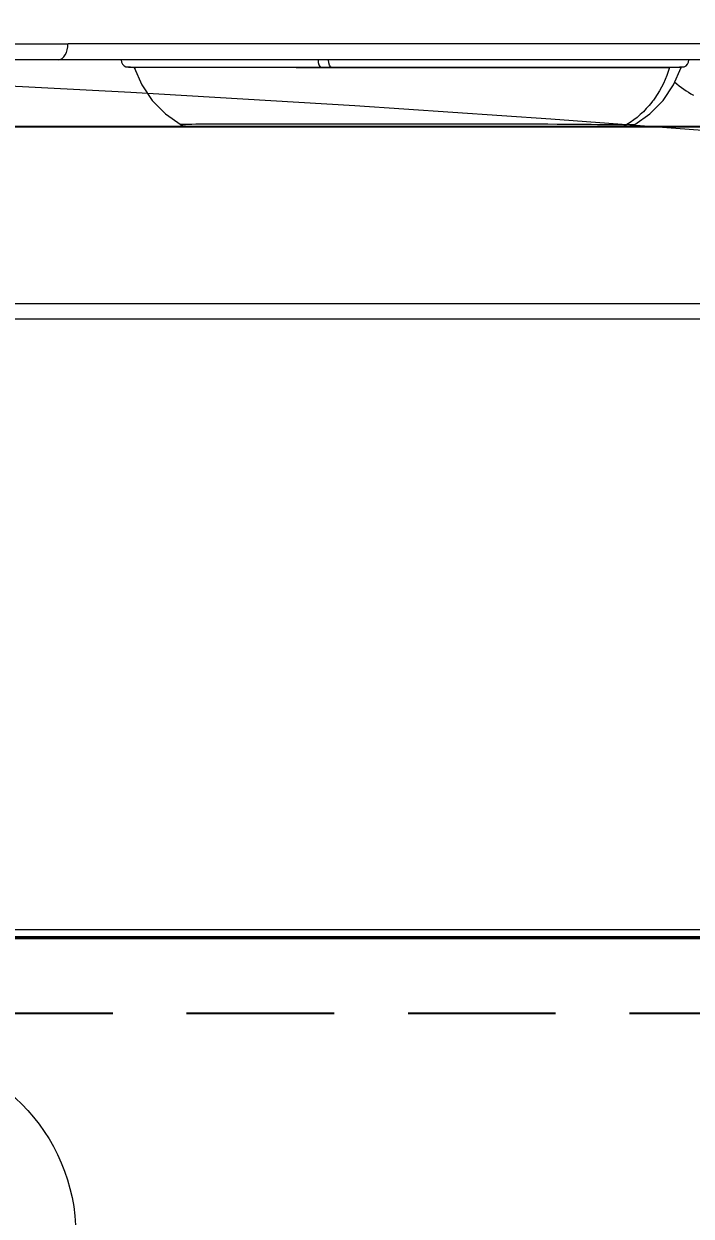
# Model space of a CAD drawing. Extents: x 2734 to 5638, y -143 to 2294.
# Drawn here: x 4501.4 to 4546.6, y 245.8 to 326.6 of the extents above; entities that cross this region are included whole.
import ezdxf

# ---------------------------------------------------------------- set-up
doc = ezdxf.new("R2010")
doc.units = 0
doc.header["$LTSCALE"] = 20
doc.header["$MEASUREMENT"] = 0
doc.linetypes.add('HIDDEN', pattern=[0.375, 0.25, -0.125])
doc.layers.get('0').update_dxf_attribs({"linetype": 'CONTINUOUS'})
doc.layers.get('DEFPOINTS').update_dxf_attribs({"linetype": 'CONTINUOUS'})
doc.layers.add('3', color=3, linetype='CONTINUOUS')
doc.styles.get("Standard").update_dxf_attribs({"font": 'NanumGothic.ttf'})
doc.dimstyles.get("Standard").update_dxf_attribs({"dimtxt": 2.5, "dimasz": 2, "dimexe": 2, "dimexo": 1, "dimgap": 1.5, "dimtad": 1, "dimdec": 0, "dimlfac": 10, "dimrnd": 0.5, "dimzin": 0, "dimdsep": 46, "dimtxsty": 'Standard', "dimcen": 0, "dimclrt": 2, "dimadec": 0, "dimazin": 0, "dimtfac": 1, "dimtdec": 0, "dimtmove": 0, "dimatfit": 3, "dimfxl": 0, "dimtolj": 1, "dimtzin": 0, "dimarcsym": 0})

# ---------------------------------------------------------------- blocks, each defined once
blk = doc.blocks.new('*D30')
at = {"layer": '3', "color": 3, "lineweight": -2}
for p, q in [((4093.19, 294.477), (4093.19, 314.477)), ((4093.19, 314.477), (4140.69, 314.477)), ((4424.955, 274.477), (4083.19, 274.477)), ((4093.19, 244.477), (4093.19, 274.477)), ((4535.955, 244.477), (4083.19, 244.477)), ((4093.19, 224.477), (4093.19, 204.477))]:
    blk.add_line(p, q, dxfattribs=at)
at = {"layer": '3', "color": 3}
for points in [[(4089.857, 294.477), (4096.523, 294.477), (4093.19, 274.477)], [(4089.857, 224.477), (4096.523, 224.477), (4093.19, 244.477)]]:
    blk.add_solid(points, dxfattribs=at)
at = {"layer": 'DEFPOINTS', "color": 0}
for p in [(4429.955, 274.477), (4093.19, 244.477), (4540.955, 244.477)]:
    blk.add_point(p, dxfattribs=at)
at = {"layer": '3', "color": 2, "insert": (4121.94, 336.977), "char_height": 25, "attachment_point": 5}
blk.add_mtext('\\A1;30', dxfattribs=at)

msp = doc.modelspace()

# ---------------------------------------------------------------- linework, layer by layer
at = {"color": 2, "linetype": 'Continuous', "lineweight": 0}
for p, q in [((4573.46788, 325.22599), (4504.44781, 325.22599)), ((4573.46788, 325.22599), (4504.44781, 325.22599)), ((4503.73038, 324.12146), (4301.14906, 324.12146)), ((4503.73038, 324.12146), (4301.14906, 324.12146)), ((4572.51144, 324.12146), (4503.76173, 324.12146)), ((4572.51144, 324.12146), (4503.76173, 324.12146)), ((4522.06832, 324.12146), (4521.36513, 324.12146)), ((4522.06832, 324.12146), (4521.36513, 324.12146)), ((4521.75654, 323.62146), (4521.60835, 323.62146)), ((4521.75654, 323.62146), (4521.60835, 323.62146)), ((4521.95108, 323.62146), (4521.75654, 323.62146)), ((4521.95108, 323.62146), (4521.75654, 323.62146)), ((4522.2881, 323.62146), (4521.95108, 323.62146)), ((4522.2881, 323.62146), (4521.95108, 323.62146))]:
    msp.add_line(p, q, dxfattribs=at)
at = {"color": 4, "linetype": 'Continuous', "lineweight": 0}
for p, q in [((4470.02891, 265.21156), (4593.79005, 265.21156)), ((4594.32164, 264.71191), (4470.02891, 264.71191)), ((4470.05312, 264.62146), (4594.31174, 264.62146))]:
    msp.add_line(p, q, dxfattribs=at)
at = {"color": 4}
msp.add_line((4470.05312, 264.62215), (4594.31174, 264.62215), dxfattribs=at)
at = {"color": 3, "linetype": 'HIDDEN', "ltscale": 2}
msp.add_line((4182.45539, 259.54932), (4622.45539, 259.54932), dxfattribs=at)
at = {"color": 4, "linetype": 'Continuous', "lineweight": 0}
for points in [[(4387.37071, 324.8741), (4402.45539, 324.93426), (4417.64477, 324.87326), (4432.83315, 324.69027), (4448.01956, 324.38529), (4463.2129, 323.95802), (4478.37647, 323.40971), (4493.53509, 322.73975), (4508.68776, 321.94819), (4523.84336, 321.03446), (4537.13497, 320.13252), (4550.41976, 319.13699), (4563.69699, 318.04791), (4576.97257, 316.86475), (4583.29853, 316.26776), (4589.6218, 315.64959)], [(4590.87136, 306.56138), (4565.65631, 306.56138), (4540.4403, 306.56138), (4515.22322, 306.56138), (4490.00544, 306.56138), (4464.75634, 306.56138), (4439.50681, 306.56138), (4414.2567, 306.56138), (4389.0064, 306.56138), (4363.75667, 306.56138), (4338.50701, 306.56138), (4313.25728, 306.56138), (4288.00788, 306.56138), (4251.02303, 306.56138), (4214.03942, 306.56138)]]:
    msp.add_lwpolyline(points, dxfattribs=at)
at = {"color": 2, "linetype": 'Continuous', "lineweight": 0}
for points in [[(4394.42983, 325.22599), (4402.46448, 325.22599), (4410.4992, 325.22599), (4418.51023, 325.22599), (4426.47387, 325.22599), (4434.36658, 325.22599), (4442.165, 325.22599), (4449.84609, 325.22599), (4457.38712, 325.22599), (4464.76579, 325.22599), (4471.96027, 325.22599), (4478.9493, 325.22599), (4485.71219, 325.22599), (4492.22896, 325.22599), (4498.48032, 325.22599), (4504.44779, 325.22599)], [(4394.42983, 325.22599), (4402.46448, 325.22599), (4410.4992, 325.22599), (4418.51023, 325.22599), (4426.47387, 325.22599), (4434.36658, 325.22599), (4442.165, 325.22599), (4449.84609, 325.22599), (4457.38712, 325.22599), (4464.76579, 325.22599), (4471.96027, 325.22599), (4478.9493, 325.22599), (4485.71219, 325.22599), (4492.22896, 325.22599), (4498.48032, 325.22599), (4504.44779, 325.22599)], [(4503.7501, 324.12249), (4503.88891, 324.15218), (4504.02073, 324.22176), (4504.14016, 324.32837), (4504.2423, 324.46761), (4504.32295, 324.63375), (4504.37882, 324.81997), (4504.40761, 325.01859), (4504.40816, 325.22145)], [(4503.7501, 324.12249), (4503.88891, 324.15218), (4504.02073, 324.22176), (4504.14016, 324.32837), (4504.2423, 324.46761), (4504.32295, 324.63375), (4504.37882, 324.81997), (4504.40761, 325.01859), (4504.40816, 325.22145)], [(4508.03183, 324.12146), (4508.05161, 323.98295), (4508.11538, 323.84614), (4508.22121, 323.73133), (4508.35525, 323.65512)], [(4508.03183, 324.12146), (4508.05161, 323.98295), (4508.11538, 323.84614), (4508.22121, 323.73133), (4508.35525, 323.65512)], [(4511.08869, 324.12146), (4510.62773, 324.12146), (4509.78429, 324.12146), (4509.06472, 324.12146), (4508.50213, 324.12146), (4508.23416, 324.12146), (4508.07229, 324.12146), (4508.03184, 324.12146)], [(4511.08869, 324.12146), (4510.62773, 324.12146), (4509.78429, 324.12146), (4509.06472, 324.12146), (4508.50213, 324.12146), (4508.23416, 324.12146), (4508.07229, 324.12146), (4508.03184, 324.12146)], [(4512.24936, 324.12146), (4511.57254, 324.12146), (4511.08869, 324.12146)], [(4512.24936, 324.12146), (4511.57254, 324.12146), (4511.08869, 324.12146)], [(4514.46595, 324.12146), (4512.95919, 324.12146), (4512.24936, 324.12146)], [(4514.46595, 324.12146), (4512.95919, 324.12146), (4512.24936, 324.12146)], [(4521.36513, 324.12146), (4519.54586, 324.12146), (4517.77288, 324.12146), (4516.07405, 324.12146), (4514.46595, 324.12146)], [(4521.36513, 324.12146), (4519.54586, 324.12146), (4517.77288, 324.12146), (4516.07405, 324.12146), (4514.46595, 324.12146)], [(4540.55596, 324.12146), (4538.98627, 324.12146), (4537.39232, 324.12146), (4535.79035, 324.12146), (4534.19199, 324.12146), (4532.0785, 324.12146), (4529.9929, 324.12146), (4527.94047, 324.12146), (4525.93215, 324.12146), (4523.97601, 324.12146), (4522.06832, 324.12146)], [(4522.2513, 323.62852), (4522.204, 323.65952), (4522.13269, 323.76791), (4522.08505, 323.93012), (4522.06832, 324.12146)], [(4540.55596, 324.12146), (4538.98627, 324.12146), (4537.39232, 324.12146), (4535.79035, 324.12146), (4534.19199, 324.12146), (4532.0785, 324.12146), (4529.9929, 324.12146), (4527.94047, 324.12146), (4525.93215, 324.12146), (4523.97601, 324.12146), (4522.06832, 324.12146)], [(4522.2513, 323.62852), (4522.204, 323.65952), (4522.13269, 323.76791), (4522.08505, 323.93012), (4522.06832, 324.12146)], [(4546.15426, 323.6552), (4546.28822, 323.73145), (4546.39398, 323.84624), (4546.4577, 323.983), (4546.47746, 324.12146)], [(4546.15426, 323.6552), (4546.28822, 323.73145), (4546.39398, 323.84624), (4546.4577, 323.983), (4546.47746, 324.12146)], [(4546.47745, 324.12146), (4546.47388, 324.12146), (4546.40829, 324.12146), (4546.25417, 324.12146)], [(4546.47745, 324.12146), (4546.47388, 324.12146), (4546.40829, 324.12146), (4546.25417, 324.12146)], [(4508.35382, 323.6545), (4508.42912, 323.64971), (4508.66247, 323.64521), (4509.00442, 323.64149), (4509.54321, 323.63768), (4510.1426, 323.6348), (4510.762, 323.63266), (4511.37368, 323.63113), (4511.95733, 323.63012), (4512.49801, 323.62954), (4512.98459, 323.62937), (4513.67972, 323.62937), (4514.54162, 323.62937), (4515.56485, 323.62937)], [(4508.35382, 323.6545), (4508.42912, 323.64971), (4508.66247, 323.64521), (4509.00442, 323.64149), (4509.54321, 323.63768), (4510.1426, 323.6348), (4510.762, 323.63266), (4511.37368, 323.63113), (4511.95733, 323.63012), (4512.49801, 323.62954), (4512.98459, 323.62937), (4513.67972, 323.62937), (4514.54162, 323.62937), (4515.56485, 323.62937)], [(4508.35525, 323.65512), (4508.45347, 323.65105), (4508.52594, 323.64955)], [(4508.35525, 323.65512), (4508.45347, 323.65105), (4508.52594, 323.64955)], [(4508.52594, 323.64955), (4508.6652, 323.64749), (4508.91038, 323.64498)], [(4508.52594, 323.64955), (4508.6652, 323.64749), (4508.91038, 323.64498)], [(4508.91513, 323.62146), (4509.42307, 322.44375), (4510.13813, 321.38045), (4511.03567, 320.46702), (4512.08282, 319.73142)], [(4508.91513, 323.62146), (4509.42307, 322.44375), (4510.13813, 321.38045), (4511.03567, 320.46702), (4512.08282, 319.73142)], [(4515.56485, 323.62937), (4515.58418, 323.62937), (4516.82278, 323.62937), (4518.2736, 323.62937), (4519.94452, 323.62937), (4521.55501, 323.62937)], [(4515.56485, 323.62937), (4515.58418, 323.62937), (4516.82278, 323.62937), (4518.2736, 323.62937), (4519.94452, 323.62937), (4521.55501, 323.62937)], [(4522.2702, 323.62312), (4522.2513, 323.62852)], [(4522.2702, 323.62312), (4522.2513, 323.62852)], [(4522.25927, 323.62939), (4523.94886, 323.62939), (4525.7895, 323.62939), (4527.49481, 323.62939), (4529.05231, 323.62939), (4530.44898, 323.62939)], [(4522.25927, 323.62939), (4523.94886, 323.62939), (4525.7895, 323.62939), (4527.49481, 323.62939), (4529.05231, 323.62939), (4530.44898, 323.62939)], [(4522.2881, 323.62146), (4522.2702, 323.62312)], [(4522.2881, 323.62146), (4522.2702, 323.62312)], [(4530.44898, 323.62939), (4531.48342, 323.62939), (4532.3962, 323.62939)], [(4530.44898, 323.62939), (4531.48342, 323.62939), (4532.3962, 323.62939)], [(4532.3962, 323.62939), (4533.20609, 323.62939), (4534.00869, 323.62939)], [(4532.3962, 323.62939), (4533.20609, 323.62939), (4534.00869, 323.62939)], [(4534.00869, 323.62939), (4534.81502, 323.62939), (4535.62412, 323.62939), (4536.02933, 323.62939)], [(4534.00869, 323.62939), (4534.81502, 323.62939), (4535.62412, 323.62939), (4536.02933, 323.62939)], [(4536.02933, 323.62939), (4536.43478, 323.62939), (4537.2455, 323.62939), (4538.05434, 323.62939), (4538.86009, 323.6294), (4539.74197, 323.62971), (4540.74042, 323.63057), (4541.55327, 323.6316), (4542.40467, 323.63304), (4543.27107, 323.63495), (4544.11693, 323.63741), (4544.64521, 323.63942), (4545.12177, 323.64175), (4545.17425, 323.64205)], [(4536.02933, 323.62939), (4536.43478, 323.62939), (4537.2455, 323.62939), (4538.05434, 323.62939), (4538.86009, 323.6294), (4539.74197, 323.62971), (4540.74042, 323.63057), (4541.55327, 323.6316), (4542.40467, 323.63304), (4543.27107, 323.63495), (4544.11693, 323.63741), (4544.64521, 323.63942), (4545.12177, 323.64175), (4545.17425, 323.64205)], [(4542.82515, 319.75687), (4543.82839, 320.46702), (4544.72593, 321.38045), (4545.44099, 322.44375), (4545.94894, 323.62146)], [(4542.82515, 319.75687), (4543.82839, 320.46702), (4544.72593, 321.38045), (4545.44099, 322.44375), (4545.94894, 323.62146)], [(4545.17425, 323.64205), (4545.52701, 323.64445), (4545.84429, 323.64756), (4546.05603, 323.65113), (4546.15426, 323.6552)], [(4545.17425, 323.64205), (4545.52701, 323.64445), (4545.84429, 323.64756), (4546.05603, 323.65113), (4546.15426, 323.6552)], [(4512.0399, 319.75571), (4512.03439, 319.75786), (4512.03495, 319.75909)], [(4512.0399, 319.75571), (4512.03439, 319.75786), (4512.03495, 319.75909)], [(4512.03495, 319.75909), (4512.07178, 319.76476), (4512.19985, 319.77189), (4512.34777, 319.77667), (4512.54823, 319.78101), (4512.80429, 319.78486), (4513.08871, 319.78792), (4513.43262, 319.79062), (4513.84068, 319.79293), (4514.31747, 319.79486), (4514.86618, 319.79641), (4515.48917, 319.79757), (4516.18846, 319.79836), (4516.82827, 319.79876), (4517.62846, 319.79901), (4518.60696, 319.79912), (4519.78035, 319.79909), (4520.63169, 319.79902), (4521.43244, 319.79896), (4522.16316, 319.79892), (4522.81661, 319.79889), (4523.38737, 319.79889), (4524.15152, 319.7989), (4525.08184, 319.79894), (4526.18004, 319.79901), (4527.39843, 319.79909), (4528.52085, 319.79911), (4529.32002, 319.79906), (4530.04497, 319.79897), (4530.69543, 319.79881), (4531.2719, 319.79861), (4531.77543, 319.79835), (4532.77748, 319.79756), (4533.72463, 319.7964), (4534.61395, 319.79486), (4535.4433, 319.79293), (4536.21146, 319.79061), (4536.91825, 319.78792), (4537.56405, 319.78485), (4537.99671, 319.78238), (4538.44793, 319.7794), (4538.9103, 319.7759), (4539.37593, 319.77189), (4539.85992, 319.76722), (4540.29654, 319.76253), (4540.68748, 319.75786), (4541.24398, 319.75093), (4541.67737, 319.74601), (4542.01374, 319.74308), (4542.27376, 319.74212)], [(4512.03495, 319.75909), (4512.07178, 319.76476), (4512.19985, 319.77189), (4512.34777, 319.77667), (4512.54823, 319.78101), (4512.80429, 319.78486), (4513.08871, 319.78792), (4513.43262, 319.79062), (4513.84068, 319.79293), (4514.31747, 319.79486), (4514.86618, 319.79641), (4515.48917, 319.79757), (4516.18846, 319.79836), (4516.82827, 319.79876), (4517.62846, 319.79901), (4518.60696, 319.79912), (4519.78035, 319.79909), (4520.63169, 319.79902), (4521.43244, 319.79896), (4522.16316, 319.79892), (4522.81661, 319.79889), (4523.38737, 319.79889), (4524.15152, 319.7989), (4525.08184, 319.79894), (4526.18004, 319.79901), (4527.39843, 319.79909), (4528.52085, 319.79911), (4529.32002, 319.79906), (4530.04497, 319.79897), (4530.69543, 319.79881), (4531.2719, 319.79861), (4531.77543, 319.79835), (4532.77748, 319.79756), (4533.72463, 319.7964), (4534.61395, 319.79486), (4535.4433, 319.79293), (4536.21146, 319.79061), (4536.91825, 319.78792), (4537.56405, 319.78485), (4537.99671, 319.78238), (4538.44793, 319.7794), (4538.9103, 319.7759), (4539.37593, 319.77189), (4539.85992, 319.76722), (4540.29654, 319.76253), (4540.68748, 319.75786), (4541.24398, 319.75093), (4541.67737, 319.74601), (4542.01374, 319.74308), (4542.27376, 319.74212)], [(4512.04376, 319.75339), (4512.05382, 319.74782), (4512.06023, 319.74431), (4512.06662, 319.74086), (4512.07298, 319.73744), (4512.07932, 319.73408), (4512.09192, 319.72748), (4512.11697, 319.71486), (4512.17132, 319.69195), (4512.25262, 319.67224), (4512.39178, 319.65575), (4512.60599, 319.6425), (4512.89266, 319.63249)], [(4512.04376, 319.75339), (4512.05382, 319.74782), (4512.06023, 319.74431), (4512.06662, 319.74086), (4512.07298, 319.73744), (4512.07932, 319.73408), (4512.09192, 319.72748), (4512.11697, 319.71486), (4512.17132, 319.69195), (4512.25262, 319.67224), (4512.39178, 319.65575), (4512.60599, 319.6425), (4512.89266, 319.63249)], [(4512.4641, 319.6244), (4512.46481, 319.6242), (4512.51125, 319.623), (4512.51861, 319.62291)], [(4512.4641, 319.6244), (4512.46481, 319.6242), (4512.51125, 319.623), (4512.51861, 319.62291)], [(4512.51861, 319.62291), (4512.54963, 319.62263)], [(4512.51861, 319.62291), (4512.54963, 319.62263)], [(4512.5318, 319.6216), (4512.53942, 319.62205), (4512.60279, 319.62406), (4512.89266, 319.63249)], [(4512.5318, 319.6216), (4512.53942, 319.62205), (4512.60279, 319.62406), (4512.89266, 319.63249)], [(4512.89266, 319.63249), (4513.52689, 319.62721), (4514.33721, 319.62382), (4514.61611, 319.62314)], [(4512.89266, 319.63249), (4513.52689, 319.62721), (4514.33721, 319.62382), (4514.61611, 319.62314)], [(4541.87762, 319.6215), (4542.02549, 319.62163), (4542.22997, 319.62214), (4542.35282, 319.623), (4542.39927, 319.6242), (4542.39998, 319.6244)], [(4541.87762, 319.6215), (4542.02549, 319.62163), (4542.22997, 319.62214), (4542.35282, 319.623), (4542.39927, 319.6242), (4542.39998, 319.6244)], [(4541.97143, 319.63249), (4542.2581, 319.64251), (4542.47231, 319.65576), (4542.61146, 319.67224), (4542.69276, 319.69196), (4542.73859, 319.71078)], [(4541.97143, 319.63249), (4542.2581, 319.64251), (4542.47231, 319.65576), (4542.61146, 319.67224), (4542.69276, 319.69196), (4542.73859, 319.71078)], [(4542.27376, 319.74212), (4542.4784, 319.74306), (4542.65148, 319.74595), (4542.74137, 319.749), (4542.80392, 319.75297), (4542.82416, 319.75571)], [(4542.27376, 319.74212), (4542.4784, 319.74306), (4542.65148, 319.74595), (4542.74137, 319.749), (4542.80392, 319.75297), (4542.82416, 319.75571)], [(4542.73859, 319.71078), (4542.74711, 319.71487), (4542.77215, 319.72749), (4542.78475, 319.73408), (4542.79109, 319.73745)], [(4542.73859, 319.71078), (4542.74711, 319.71487), (4542.77215, 319.72749), (4542.78475, 319.73408), (4542.79109, 319.73745)], [(4542.79109, 319.73745), (4542.79746, 319.74086), (4542.80385, 319.74432), (4542.81025, 319.74782), (4542.82034, 319.75341)], [(4542.79109, 319.73745), (4542.79746, 319.74086), (4542.80385, 319.74432), (4542.81025, 319.74782), (4542.82034, 319.75341)], [(4542.82416, 319.75571), (4542.82966, 319.75784), (4542.82909, 319.75911)], [(4542.82416, 319.75571), (4542.82966, 319.75784), (4542.82909, 319.75911)]]:
    msp.add_lwpolyline(points, dxfattribs=at)
for centre, major_axis, ratio, start_param, end_param in [((4521.60835, 324.12146), (0, -0.5), 0.48645638, 4.71238893, 6.11446943), ((4521.60835, 324.12146), (0, -0.5), 0.48645638, 4.71238893, 6.11446943), ((4521.60835, 324.12146), (0, -0.5), 0.48645638, 6.11446943, 6.28318716), ((4521.60835, 324.12146), (0, -0.5), 0.48645638, 6.11446943, 6.28318716), ((4541.8514, 320.62146), (0, 1), 0.88695359, 3.14159309, 3.63791531), ((4541.8514, 320.62146), (0, 1), 0.88695359, 3.14159309, 3.63791531)]:
    msp.add_ellipse(centre, major_axis=major_axis, ratio=ratio, start_param=start_param, end_param=end_param, dxfattribs=at)
for points, knots in [([(4508.93234, 323.62146), (4508.8721, 323.62146), (4508.73651, 323.62146), (4508.59408, 323.62146), (4508.53802, 323.62146), (4508.53158, 323.62146), (4508.53186, 323.62146)], [0.2727894922, 0.2727894922, 0.2727894922, 0.2727894922, 0.2894736842, 0.3157894737, 0.3421052632, 0.3533580924, 0.3533580924, 0.3533580924, 0.3533580924]), ([(4508.93234, 323.62146), (4508.8721, 323.62146), (4508.73651, 323.62146), (4508.59408, 323.62146), (4508.53802, 323.62146), (4508.53158, 323.62146), (4508.53186, 323.62146)], [0.2727894922, 0.2727894922, 0.2727894922, 0.2727894922, 0.2894736842, 0.3157894737, 0.3421052632, 0.3533580924, 0.3533580924, 0.3533580924, 0.3533580924]), ([(4516.48425, 323.62146), (4516.07704, 323.62146), (4515.11354, 323.62146), (4513.77807, 323.62146), (4512.51933, 323.62146), (4511.47471, 323.62146), (4510.61311, 323.62146), (4509.93413, 323.62146), (4509.41137, 323.62146), (4509.1064, 323.62146), (4508.96712, 323.62146), (4508.93234, 323.62146)], [0.061438141, 0.061438141, 0.061438141, 0.061438141, 0.078947368, 0.105263158, 0.131578947, 0.157894737, 0.184210526, 0.210526316, 0.236842105, 0.263157895, 0.272789492, 0.272789492, 0.272789492, 0.272789492]), ([(4516.48425, 323.62146), (4516.07704, 323.62146), (4515.11354, 323.62146), (4513.77807, 323.62146), (4512.51933, 323.62146), (4511.47471, 323.62146), (4510.61311, 323.62146), (4509.93413, 323.62146), (4509.41137, 323.62146), (4509.1064, 323.62146), (4508.96712, 323.62146), (4508.93234, 323.62146)], [0.061438141, 0.061438141, 0.061438141, 0.061438141, 0.078947368, 0.105263158, 0.131578947, 0.157894737, 0.184210526, 0.210526316, 0.236842105, 0.263157895, 0.272789492, 0.272789492, 0.272789492, 0.272789492]), ([(4519.87924, 323.62146), (4519.6519, 323.62146), (4518.66434, 323.62146), (4517.52833, 323.62146), (4516.68906, 323.62146), (4516.48425, 323.62146)], [0.0186366845, 0.0186366845, 0.0186366845, 0.0186366845, 0.0263157895, 0.0526315789, 0.0614381411, 0.0614381411, 0.0614381411, 0.0614381411]), ([(4519.87924, 323.62146), (4519.6519, 323.62146), (4518.66434, 323.62146), (4517.52833, 323.62146), (4516.68906, 323.62146), (4516.48425, 323.62146)], [0.0186366845, 0.0186366845, 0.0186366845, 0.0186366845, 0.0263157895, 0.0526315789, 0.0614381411, 0.0614381411, 0.0614381411, 0.0614381411]), ([(4519.8771, 323.62146), (4520.01582, 323.62146), (4520.56163, 323.62146), (4521.11851, 323.62146), (4521.53812, 323.62146)], [0.4588304737, 0.4588304737, 0.4588304737, 0.4588304737, 0.4666666667, 0.4894926951, 0.4894926951, 0.4894926951, 0.4894926951]), ([(4519.8771, 323.62146), (4520.01582, 323.62146), (4520.56163, 323.62146), (4521.11851, 323.62146), (4521.53812, 323.62146)], [0.4588304737, 0.4588304737, 0.4588304737, 0.4588304737, 0.4666666667, 0.4894926951, 0.4894926951, 0.4894926951, 0.4894926951]), ([(4528.26463, 323.62146), (4527.895, 323.62146), (4526.77631, 323.62146), (4524.81654, 323.62146), (4523.15023, 323.62146), (4522.2881, 323.62146)], [0.934, 0.934, 0.934, 0.934, 0.9473684211, 0.9736842105, 1, 1, 1, 1]), ([(4528.26463, 323.62146), (4527.895, 323.62146), (4526.77631, 323.62146), (4524.81654, 323.62146), (4523.15023, 323.62146), (4522.2881, 323.62146)], [0.934, 0.934, 0.934, 0.934, 0.9473684211, 0.9736842105, 1, 1, 1, 1]), ([(4523.09332, 323.62146), (4523.39518, 323.62146), (4524.96321, 323.62146), (4527.27613, 323.62146), (4529.27033, 323.62146), (4529.96837, 323.62146)], [0.517320492, 0.517320492, 0.517320492, 0.517320492, 0.533333333, 0.6, 0.636340389, 0.636340389, 0.636340389, 0.636340389]), ([(4523.09332, 323.62146), (4523.39518, 323.62146), (4524.96321, 323.62146), (4527.27613, 323.62146), (4529.27033, 323.62146), (4529.96837, 323.62146)], [0.517320492, 0.517320492, 0.517320492, 0.517320492, 0.533333333, 0.6, 0.636340389, 0.636340389, 0.636340389, 0.636340389]), ([(4530.02906, 323.62146), (4529.79544, 323.62146), (4529.2194, 323.62146), (4528.62262, 323.62146), (4528.26463, 323.62146)], [0.912, 0.912, 0.912, 0.912, 0.9210526316, 0.934, 0.934, 0.934, 0.934]), ([(4530.02906, 323.62146), (4529.79544, 323.62146), (4529.2194, 323.62146), (4528.62262, 323.62146), (4528.26463, 323.62146)], [0.912, 0.912, 0.912, 0.912, 0.9210526316, 0.934, 0.934, 0.934, 0.934]), ([(4529.96837, 323.62146), (4530.55089, 323.62146), (4531.35185, 323.62146), (4532.14039, 323.62146), (4532.35811, 323.62146)], [0.6363403888, 0.6363403888, 0.6363403888, 0.6363403888, 0.6666666667, 0.6783145836, 0.6783145836, 0.6783145836, 0.6783145836]), ([(4529.96837, 323.62146), (4530.55089, 323.62146), (4531.35185, 323.62146), (4532.14039, 323.62146), (4532.35811, 323.62146)], [0.6363403888, 0.6363403888, 0.6363403888, 0.6363403888, 0.6666666667, 0.6783145836, 0.6783145836, 0.6783145836, 0.6783145836]), ([(4533.2957, 323.62146), (4533.25653, 323.62146), (4532.62814, 323.62146), (4531.86116, 323.62146), (4531.09755, 323.62146), (4530.98041, 323.62146)], [0.8666666666, 0.8666666666, 0.8666666666, 0.8666666666, 0.8684210526, 0.8947368421, 0.8994626257, 0.8994626257, 0.8994626257, 0.8994626257]), ([(4533.2957, 323.62146), (4533.25653, 323.62146), (4532.62814, 323.62146), (4531.86116, 323.62146), (4531.09755, 323.62146), (4530.98041, 323.62146)], [0.8666666666, 0.8666666666, 0.8666666666, 0.8666666666, 0.8684210526, 0.8947368421, 0.8994626257, 0.8994626257, 0.8994626257, 0.8994626257]), ([(4540.40801, 323.62146), (4540.35941, 323.62146), (4539.96612, 323.62146), (4539.16655, 323.62146), (4537.89443, 323.62146), (4536.4687, 323.62146), (4534.93569, 323.62146), (4533.84402, 323.62146), (4533.2957, 323.62146)], [0.733086477, 0.733086477, 0.733086477, 0.733086477, 0.736842105, 0.763157895, 0.789473684, 0.815789474, 0.842105263, 0.866666667, 0.866666667, 0.866666667, 0.866666667]), ([(4540.40801, 323.62146), (4540.35941, 323.62146), (4539.96612, 323.62146), (4539.16655, 323.62146), (4537.89443, 323.62146), (4536.4687, 323.62146), (4534.93569, 323.62146), (4533.84402, 323.62146), (4533.2957, 323.62146)], [0.733086477, 0.733086477, 0.733086477, 0.733086477, 0.736842105, 0.763157895, 0.789473684, 0.815789474, 0.842105263, 0.866666667, 0.866666667, 0.866666667, 0.866666667]), ([(4534.02678, 323.62146), (4534.47655, 323.62146), (4535.18925, 323.62146), (4535.8811, 323.62146), (4536.13955, 323.62146)], [0.708511712, 0.708511712, 0.708511712, 0.708511712, 0.7333333333, 0.7484362244, 0.7484362244, 0.7484362244, 0.7484362244]), ([(4534.02678, 323.62146), (4534.47655, 323.62146), (4535.18925, 323.62146), (4535.8811, 323.62146), (4536.13955, 323.62146)], [0.708511712, 0.708511712, 0.708511712, 0.708511712, 0.7333333333, 0.7484362244, 0.7484362244, 0.7484362244, 0.7484362244]), ([(4536.13955, 323.62146), (4537.02194, 323.62146), (4538.51737, 323.62146), (4539.85818, 323.62146), (4540.40826, 323.62146)], [0.7484362244, 0.7484362244, 0.7484362244, 0.7484362244, 0.8, 0.8397634445, 0.8397634445, 0.8397634445, 0.8397634445]), ([(4536.13955, 323.62146), (4537.02194, 323.62146), (4538.51737, 323.62146), (4539.85818, 323.62146), (4540.40826, 323.62146)], [0.7484362244, 0.7484362244, 0.7484362244, 0.7484362244, 0.8, 0.8397634445, 0.8397634445, 0.8397634445, 0.8397634445]), ([(4542.73053, 323.62146), (4542.52254, 323.62146), (4542.06025, 323.62146), (4541.29262, 323.62146), (4540.69999, 323.62146), (4540.40801, 323.62146)], [0.659783725, 0.659783725, 0.659783725, 0.659783725, 0.6842105263, 0.7105263158, 0.733086477, 0.733086477, 0.733086477, 0.733086477]), ([(4542.73053, 323.62146), (4542.52254, 323.62146), (4542.06025, 323.62146), (4541.29262, 323.62146), (4540.69999, 323.62146), (4540.40801, 323.62146)], [0.659783725, 0.659783725, 0.659783725, 0.659783725, 0.6842105263, 0.7105263158, 0.733086477, 0.733086477, 0.733086477, 0.733086477]), ([(4540.40826, 323.62146), (4540.78044, 323.62146), (4542.02123, 323.62146), (4543.79839, 323.62146), (4544.80031, 323.62146), (4545.17111, 323.62146)], [0.839763444, 0.839763444, 0.839763444, 0.839763444, 0.866666667, 0.933333333, 1, 1, 1, 1]), ([(4540.40826, 323.62146), (4540.78044, 323.62146), (4542.02123, 323.62146), (4543.79839, 323.62146), (4544.80031, 323.62146), (4545.17111, 323.62146)], [0.839763444, 0.839763444, 0.839763444, 0.839763444, 0.866666667, 0.933333333, 1, 1, 1, 1]), ([(4545.11607, 323.62146), (4545.06743, 323.62146), (4544.93057, 323.62146), (4544.67938, 323.62146), (4544.33439, 323.62146), (4543.91896, 323.62146), (4543.41003, 323.62146), (4542.98548, 323.62146), (4542.74662, 323.62146), (4542.73053, 323.62146)], [0.510810377, 0.510810377, 0.510810377, 0.510810377, 0.526315789, 0.552631579, 0.578947368, 0.605263158, 0.631578947, 0.657894737, 0.659783725, 0.659783725, 0.659783725, 0.659783725]), ([(4545.11607, 323.62146), (4545.06743, 323.62146), (4544.93057, 323.62146), (4544.67938, 323.62146), (4544.33439, 323.62146), (4543.91896, 323.62146), (4543.41003, 323.62146), (4542.98548, 323.62146), (4542.74662, 323.62146), (4542.73053, 323.62146)], [0.510810377, 0.510810377, 0.510810377, 0.510810377, 0.526315789, 0.552631579, 0.578947368, 0.605263158, 0.631578947, 0.657894737, 0.659783725, 0.659783725, 0.659783725, 0.659783725]), ([(4545.23478, 323.62146), (4545.22817, 323.62146), (4545.18975, 323.62146), (4545.14998, 323.62146), (4545.11607, 323.62146)], [0.4977361141, 0.4977361141, 0.4977361141, 0.4977361141, 0.5, 0.5108103768, 0.5108103768, 0.5108103768, 0.5108103768]), ([(4545.23478, 323.62146), (4545.22817, 323.62146), (4545.18975, 323.62146), (4545.14998, 323.62146), (4545.11607, 323.62146)], [0.4977361141, 0.4977361141, 0.4977361141, 0.4977361141, 0.5, 0.5108103768, 0.5108103768, 0.5108103768, 0.5108103768]), ([(4545.95267, 323.62146), (4545.93852, 323.62146), (4545.89232, 323.62146), (4545.78172, 323.62146), (4545.6247, 323.62146), (4545.44259, 323.62146), (4545.30502, 323.62146), (4545.23478, 323.62146)], [0.375, 0.375, 0.375, 0.375, 0.394736842, 0.421052632, 0.447368421, 0.473684211, 0.497736114, 0.497736114, 0.497736114, 0.497736114]), ([(4545.95267, 323.62146), (4545.93852, 323.62146), (4545.89232, 323.62146), (4545.78172, 323.62146), (4545.6247, 323.62146), (4545.44259, 323.62146), (4545.30502, 323.62146), (4545.23478, 323.62146)], [0.375, 0.375, 0.375, 0.375, 0.394736842, 0.421052632, 0.447368421, 0.473684211, 0.497736114, 0.497736114, 0.497736114, 0.497736114]), ([(4545.97743, 323.62146), (4545.97706, 323.62146), (4545.97086, 323.62146), (4545.95739, 323.62146), (4545.95267, 323.62146)], [0.3533505879, 0.3533505879, 0.3533505879, 0.3533505879, 0.3684210526, 0.375, 0.375, 0.375, 0.375]), ([(4545.97743, 323.62146), (4545.97706, 323.62146), (4545.97086, 323.62146), (4545.95739, 323.62146), (4545.95267, 323.62146)], [0.3533505879, 0.3533505879, 0.3533505879, 0.3533505879, 0.3684210526, 0.375, 0.375, 0.375, 0.375]), ([(4544.17061, 321.54037), (4544.10675, 321.44912), (4543.57506, 320.7277), (4542.91454, 320.13336), (4542.27376, 319.74212)], [0, 0, 0, 0, 0.12395785, 1, 1, 1, 1]), ([(4544.17061, 321.54037), (4544.10675, 321.44912), (4543.57506, 320.7277), (4542.91454, 320.13336), (4542.27376, 319.74212)], [0, 0, 0, 0, 0.12395785, 1, 1, 1, 1]), ([(4513.01267, 319.62146), (4512.97318, 319.62146), (4512.89879, 319.62146), (4512.80178, 319.62146), (4512.71934, 319.62146), (4512.65178, 319.62146), (4512.59899, 319.62146), (4512.56101, 319.62146), (4512.53962, 319.62146), (4512.53682, 319.62146), (4512.54066, 319.62146), (4512.54192, 319.62146)], [0, 0, 0, 0, 0.015873016, 0.031746032, 0.047619048, 0.063492063, 0.079365079, 0.095238095, 0.111111111, 0.126984127, 0.132089195, 0.132089195, 0.132089195, 0.132089195]), ([(4513.01267, 319.62146), (4512.97318, 319.62146), (4512.89879, 319.62146), (4512.80178, 319.62146), (4512.71934, 319.62146), (4512.65178, 319.62146), (4512.59899, 319.62146), (4512.56101, 319.62146), (4512.53962, 319.62146), (4512.53682, 319.62146), (4512.54066, 319.62146), (4512.54192, 319.62146)], [0, 0, 0, 0, 0.015873016, 0.031746032, 0.047619048, 0.063492063, 0.079365079, 0.095238095, 0.111111111, 0.126984127, 0.132089195, 0.132089195, 0.132089195, 0.132089195]), ([(4514.65434, 319.62146), (4514.79225, 319.62146), (4515.09073, 319.62146), (4515.60533, 319.62146), (4516.18502, 319.62146), (4516.82981, 319.62146), (4517.54478, 319.62146), (4518.32996, 319.62146), (4519.17495, 319.62146), (4520.08357, 319.62146), (4521.05035, 319.62146), (4522.06049, 319.62146), (4523.10915, 319.62146), (4524.18902, 319.62146), (4525.27954, 319.62146), (4526.3744, 319.62146), (4527.46515, 319.62146), (4528.5325, 319.62146), (4529.56918, 319.62146), (4530.57482, 319.62146), (4531.53478, 319.62146), (4532.44116, 319.62146), (4533.29875, 319.62146), (4534.10966, 319.62146), (4534.85655, 319.62146), (4535.54754, 319.62146), (4536.19105, 319.62146), (4536.79268, 319.62146), (4537.34521, 319.62146), (4537.84381, 319.62146), (4538.30147, 319.62146), (4538.72378, 319.62146), (4539.11546, 319.62146), (4539.47591, 319.62146), (4539.80395, 319.62146), (4540.10194, 319.62146), (4540.37393, 319.62146), (4540.62464, 319.62146), (4540.85589, 319.62146), (4541.06714, 319.62146), (4541.25961, 319.62146), (4541.43403, 319.62146), (4541.59067, 319.62146), (4541.73024, 319.62146), (4541.81268, 319.62146), (4541.8514, 319.62146)], [0.317861993, 0.317861993, 0.317861993, 0.317861993, 0.333333333, 0.349206349, 0.365079365, 0.380952381, 0.396825397, 0.412698413, 0.428571429, 0.444444444, 0.46031746, 0.476190476, 0.492063492, 0.507936508, 0.523809524, 0.53968254, 0.555555556, 0.571428571, 0.587301587, 0.603174603, 0.619047619, 0.634920635, 0.650793651, 0.666666667, 0.682539683, 0.698412698, 0.714285714, 0.73015873, 0.746031746, 0.761904762, 0.777777778, 0.793650794, 0.80952381, 0.825396825, 0.841269841, 0.857142857, 0.873015873, 0.888888889, 0.904761905, 0.920634921, 0.936507937, 0.952380952, 0.968253968, 0.984126984, 1, 1, 1, 1]), ([(4514.65434, 319.62146), (4514.79225, 319.62146), (4515.09073, 319.62146), (4515.60533, 319.62146), (4516.18502, 319.62146), (4516.82981, 319.62146), (4517.54478, 319.62146), (4518.32996, 319.62146), (4519.17495, 319.62146), (4520.08357, 319.62146), (4521.05035, 319.62146), (4522.06049, 319.62146), (4523.10915, 319.62146), (4524.18902, 319.62146), (4525.27954, 319.62146), (4526.3744, 319.62146), (4527.46515, 319.62146), (4528.5325, 319.62146), (4529.56918, 319.62146), (4530.57482, 319.62146), (4531.53478, 319.62146), (4532.44116, 319.62146), (4533.29875, 319.62146), (4534.10966, 319.62146), (4534.85655, 319.62146), (4535.54754, 319.62146), (4536.19105, 319.62146), (4536.79268, 319.62146), (4537.34521, 319.62146), (4537.84381, 319.62146), (4538.30147, 319.62146), (4538.72378, 319.62146), (4539.11546, 319.62146), (4539.47591, 319.62146), (4539.80395, 319.62146), (4540.10194, 319.62146), (4540.37393, 319.62146), (4540.62464, 319.62146), (4540.85589, 319.62146), (4541.06714, 319.62146), (4541.25961, 319.62146), (4541.43403, 319.62146), (4541.59067, 319.62146), (4541.73024, 319.62146), (4541.81268, 319.62146), (4541.8514, 319.62146)], [0.317861993, 0.317861993, 0.317861993, 0.317861993, 0.333333333, 0.349206349, 0.365079365, 0.380952381, 0.396825397, 0.412698413, 0.428571429, 0.444444444, 0.46031746, 0.476190476, 0.492063492, 0.507936508, 0.523809524, 0.53968254, 0.555555556, 0.571428571, 0.587301587, 0.603174603, 0.619047619, 0.634920635, 0.650793651, 0.666666667, 0.682539683, 0.698412698, 0.714285714, 0.73015873, 0.746031746, 0.761904762, 0.777777778, 0.793650794, 0.80952381, 0.825396825, 0.841269841, 0.857142857, 0.873015873, 0.888888889, 0.904761905, 0.920634921, 0.936507937, 0.952380952, 0.968253968, 0.984126984, 1, 1, 1, 1]), ([(4542.32218, 319.62146), (4542.31955, 319.62146), (4542.30939, 319.62146), (4542.27809, 319.62146), (4542.22054, 319.62146), (4542.13802, 319.62146), (4542.02872, 319.62146), (4541.93588, 319.62146), (4541.88332, 319.62146), (4541.88204, 319.62146)], [0.1321460215, 0.1321460215, 0.1321460215, 0.1321460215, 0.1428571429, 0.1587301587, 0.1746031746, 0.1904761905, 0.2063492063, 0.2222222222, 0.2226166976, 0.2226166976, 0.2226166976, 0.2226166976]), ([(4542.32218, 319.62146), (4542.31955, 319.62146), (4542.30939, 319.62146), (4542.27809, 319.62146), (4542.22054, 319.62146), (4542.13802, 319.62146), (4542.02872, 319.62146), (4541.93588, 319.62146), (4541.88332, 319.62146), (4541.88204, 319.62146)], [0.1321460215, 0.1321460215, 0.1321460215, 0.1321460215, 0.1428571429, 0.1587301587, 0.1746031746, 0.1904761905, 0.2063492063, 0.2222222222, 0.2226166976, 0.2226166976, 0.2226166976, 0.2226166976])]:
    msp.add_open_spline(points, degree=3, knots=knots, dxfattribs=at)
for points in [[(4508.91513, 323.62146), (4508.91775, 323.62146), (4508.94963, 323.62146), (4509.01071, 323.62146)], [(4508.91513, 323.62146), (4508.91775, 323.62146), (4508.94963, 323.62146), (4509.01071, 323.62146)], [(4521.60835, 323.62146), (4521.00779, 323.62146), (4520.43097, 323.62146), (4519.87924, 323.62146)], [(4521.60835, 323.62146), (4521.00779, 323.62146), (4520.43097, 323.62146), (4519.87924, 323.62146)], [(4521.53812, 323.62146), (4521.55903, 323.62146), (4521.57994, 323.62146), (4521.60087, 323.62146)], [(4521.53812, 323.62146), (4521.55903, 323.62146), (4521.57994, 323.62146), (4521.60087, 323.62146)], [(4521.60087, 323.62146), (4521.62179, 323.62146), (4521.64273, 323.62146), (4521.66368, 323.62146)], [(4521.60087, 323.62146), (4521.62179, 323.62146), (4521.64273, 323.62146), (4521.66368, 323.62146)], [(4521.66368, 323.62146), (4521.69461, 323.62146), (4521.72556, 323.62146), (4521.75654, 323.62146)], [(4521.66368, 323.62146), (4521.69461, 323.62146), (4521.72556, 323.62146), (4521.75654, 323.62146)], [(4521.75654, 323.62146), (4521.91065, 323.62146), (4522.06542, 323.62146), (4522.22078, 323.62146)], [(4521.75654, 323.62146), (4521.91065, 323.62146), (4522.06542, 323.62146), (4522.22078, 323.62146)], [(4522.22078, 323.62146), (4522.24248, 323.62146), (4522.26419, 323.62146), (4522.28591, 323.62146)], [(4522.22078, 323.62146), (4522.24248, 323.62146), (4522.26419, 323.62146), (4522.28591, 323.62146)], [(4522.28591, 323.62146), (4522.30639, 323.62146), (4522.32688, 323.62146), (4522.34737, 323.62146)], [(4522.28591, 323.62146), (4522.30639, 323.62146), (4522.32688, 323.62146), (4522.34737, 323.62146)], [(4522.34737, 323.62146), (4522.59463, 323.62146), (4522.84335, 323.62146), (4523.09332, 323.62146)], [(4522.34737, 323.62146), (4522.59463, 323.62146), (4522.84335, 323.62146), (4523.09332, 323.62146)], [(4530.98041, 323.62146), (4530.66964, 323.62146), (4530.35262, 323.62146), (4530.02906, 323.62146)], [(4530.98041, 323.62146), (4530.66964, 323.62146), (4530.35262, 323.62146), (4530.02906, 323.62146)], [(4532.35811, 323.62146), (4532.92256, 323.62146), (4533.47961, 323.62146), (4534.02678, 323.62146)], [(4532.35811, 323.62146), (4532.92256, 323.62146), (4533.47961, 323.62146), (4534.02678, 323.62146)], [(4545.17111, 323.62146), (4544.94663, 322.87001), (4544.60619, 322.16275), (4544.17061, 321.54037)], [(4545.17111, 323.62146), (4544.94663, 322.87001), (4544.60619, 322.16275), (4544.17061, 321.54037)], [(4545.51605, 322.62631), (4545.90481, 322.28565), (4546.3316, 321.98827), (4546.78614, 321.74212)], [(4545.51605, 322.62631), (4545.90481, 322.28565), (4546.3316, 321.98827), (4546.78614, 321.74212)]]:
    msp.add_open_spline(points, degree=3, dxfattribs=at)
at = {"layer": '3', "color": 7, "linetype": 'Continuous', "lineweight": 0}
for p, q in [((4374.95539, 319.62146), (4583.45539, 319.62146)), ((4429.95539, 307.62146), (4594.51324, 307.62146))]:
    msp.add_line(p, q, dxfattribs=at)
at = {"layer": '3', "color": 7}
msp.add_line((4374.95539, 319.62146), (4592.51532, 319.62146), dxfattribs=at)
at = {"layer": '3', "color": 7, "linetype": 'HIDDEN', "lineweight": 0, "ltscale": 4}
msp.add_line((4463.73849, 264.6262), (4593.78959, 264.6743), dxfattribs=at)
msp.add_circle((4492.45539, 244.54932), 12.5, dxfattribs=at)

# ---------------------------------------------------------------- dimensions: what is measured, and where the dimension line sits
at = {"layer": '3'}
dim = msp.add_linear_dim(base=(4093.19007, 244.47718), p1=(4429.95539, 274.47718), p2=(4540.95539, 244.47718), angle=90, dimstyle='Standard', override={"dimtxt": 25, "dimasz": 20, "dimexe": 10, "dimexo": 5, "dimgap": 10, "dimtih": 1, "dimtoh": 1, "dimdec": 4, "dimlfac": 1, "dimzin": 8, "dimclrd": 3, "dimclre": 3, "dimtdec": 4, "dimarcsym": 1}, dxfattribs=at)
dim.commit()
dim.dimension.update_dxf_attribs({"geometry": '*D30', "text_midpoint": (4121.94007, 314.47718), "dimtype": 160})

doc.saveas('drawing.dxf')
